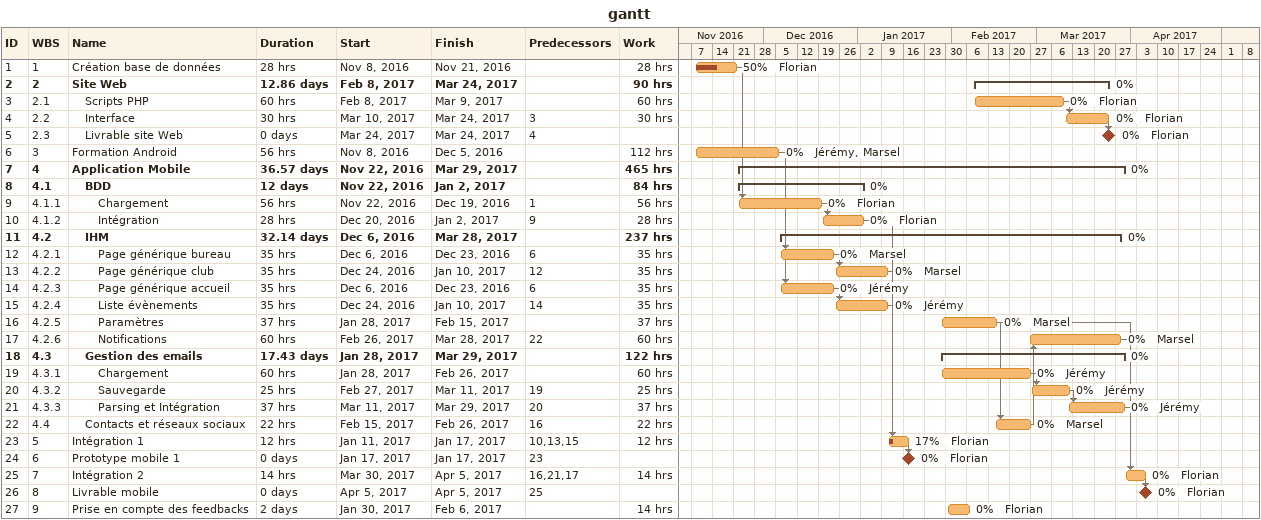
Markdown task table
gantt

| ID | WBS | Task | Duration | Start | Finish | Predecessors | Resources | % complete | Work (h) |
|---|---|---|---|---|---|---|---|---|---|
| 1 | 1 | Création base de données | 28h | 2016-11-08 | 2016-11-21 |  | Florian | 50 | 28 |
| 2 | 2 | **Site Web** | 12.86d | 2017-02-08 | 2017-03-24 |  |  | 0 | 90 |
| 3 | 2.1 | Scripts PHP | 60h | 2017-02-08 | 2017-03-09 |  | Florian | 0 | 60 |
| 4 | 2.2 | Interface | 30h | 2017-03-10 | 2017-03-24 | 3 | Florian | 0 | 30 |
| 5 | 2.3 | Livrable site Web | 0d | 2017-03-24 | 2017-03-24 | 4 | Florian | 0 |  |
| 6 | 3 | Formation Android | 56h | 2016-11-08 | 2016-12-05 |  | Jérémy, Marsel | 0 | 112 |
| 7 | 4 | **Application Mobile** | 36.57d | 2016-11-22 | 2017-03-29 |  |  | 0 | 465 |
| 8 | 4.1 | **BDD** | 12d | 2016-11-22 | 2017-01-02 |  |  | 0 | 84 |
| 9 | 4.1.1 | Chargement | 56h | 2016-11-22 | 2016-12-19 | 1 | Florian | 0 | 56 |
| 10 | 4.1.2 | Intégration | 28h | 2016-12-20 | 2017-01-02 | 9 | Florian | 0 | 28 |
| 11 | 4.2 | **IHM** | 32.14d | 2016-12-06 | 2017-03-28 |  |  | 0 | 237 |
| 12 | 4.2.1 | Page générique bureau | 35h | 2016-12-06 | 2016-12-23 | 6 | Marsel | 0 | 35 |
| 13 | 4.2.2 | Page générique club | 35h | 2016-12-24 | 2017-01-10 | 12 | Marsel | 0 | 35 |
| 14 | 4.2.3 | Page générique accueil | 35h | 2016-12-06 | 2016-12-23 | 6 | Jérémy | 0 | 35 |
| 15 | 4.2.4 | Liste évènements | 35h | 2016-12-24 | 2017-01-10 | 14 | Jérémy | 0 | 35 |
| 16 | 4.2.5 | Paramètres | 37h | 2017-01-28 | 2017-02-15 |  | Marsel | 0 | 37 |
| 17 | 4.2.6 | Notifications | 60h | 2017-02-26 | 2017-03-28 | 22 | Marsel | 0 | 60 |
| 18 | 4.3 | **Gestion des emails** | 17.43d | 2017-01-28 | 2017-03-29 |  |  | 0 | 122 |
| 19 | 4.3.1 | Chargement | 60h | 2017-01-28 | 2017-02-26 |  | Jérémy | 0 | 60 |
| 20 | 4.3.2 | Sauvegarde | 25h | 2017-02-27 | 2017-03-11 | 19 | Jérémy | 0 | 25 |
| 21 | 4.3.3 | Parsing et Intégration | 37h | 2017-03-11 | 2017-03-29 | 20 | Jérémy | 0 | 37 |
| 22 | 4.4 | Contacts et réseaux sociaux | 22h | 2017-02-15 | 2017-02-26 | 16 | Marsel | 0 | 22 |
| 23 | 5 | Intégration 1 | 12h | 2017-01-11 | 2017-01-17 | 10, 13, 15 | Florian | 17 | 12 |
| 24 | 6 | Prototype mobile 1 | 0d | 2017-01-17 | 2017-01-17 | 23 | Florian | 0 |  |
| 25 | 7 | Intégration 2 | 14h | 2017-03-30 | 2017-04-05 | 16, 21, 17 | Florian | 0 | 14 |
| 26 | 8 | Livrable mobile | 0d | 2017-04-05 | 2017-04-05 | 25 | Florian | 0 |  |
| 27 | 9 | Prise en compte des feedbacks | 2d | 2017-01-30 | 2017-02-06 |  | Florian | 0 | 14 |
